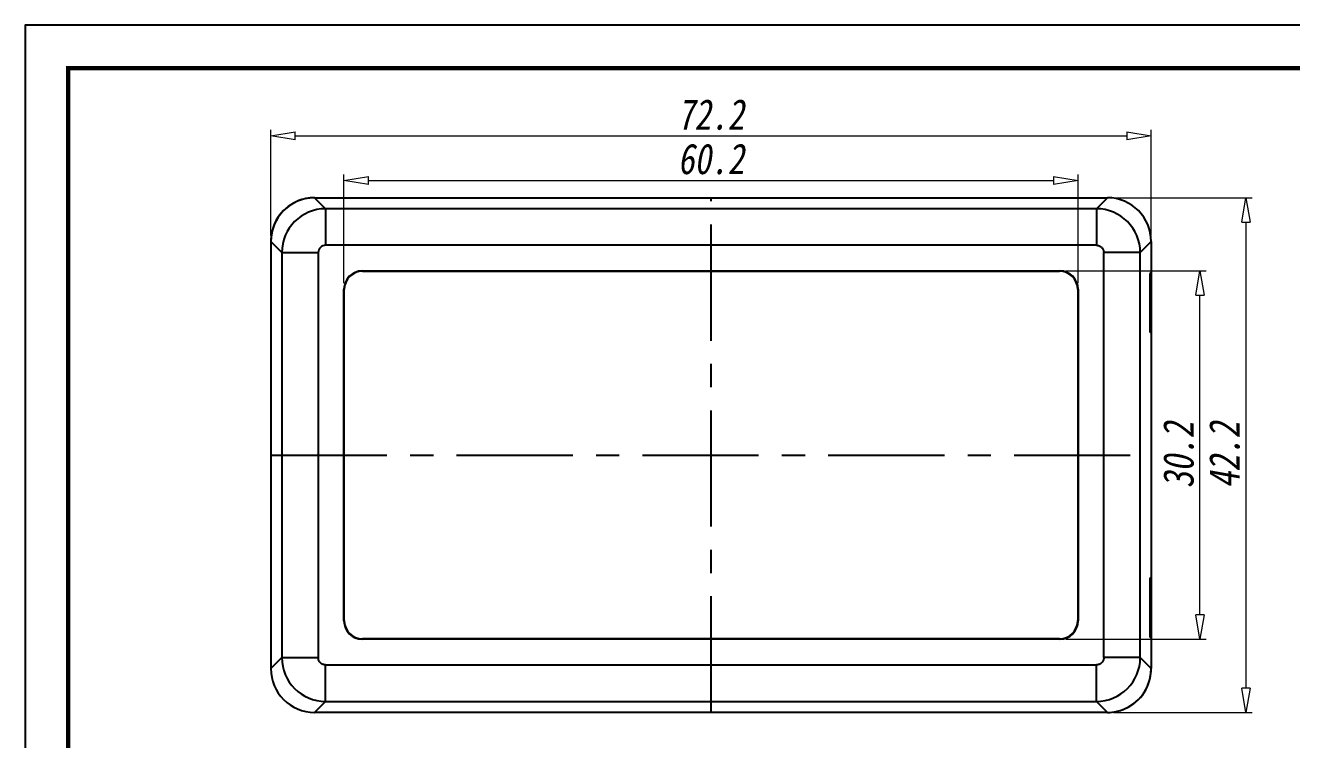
# Model space of a CAD drawing. Header units: millimetres. Extents: x -142 to 62, y 1002 to 1143.
# Drawn here: x -141.6 to -37.8, y 1084.9 to 1143.5 of the extents above; entities that cross this region are included whole.
import ezdxf

# ---------------------------------------------------------------- set-up
doc = ezdxf.new("R2010")
doc.units = ezdxf.units.MM
doc.linetypes.add('CENTER', pattern=[50.8, 31.75, -6.35, 6.35, -6.35])
doc.layers.add('dim', color=82, linetype='Continuous', lineweight=9)
doc.layers.add('from', color=7, linetype='Continuous')
doc.styles.add('wuwei', font='SimSun.ttf', dxfattribs={"width": 0.8, "oblique": 10})
doc.dimstyles.new('wuwei', dxfattribs={"dimtxt": 2.5, "dimasz": 1.5, "dimexe": 0.3, "dimexo": 0.3, "dimgap": 0.5, "dimtad": 1, "dimdsep": 46, "dimtxsty": 'wuwei', "dimblk": 'CLOSEDBLANK', "dimcen": 0, "dimclrd": 42, "dimclre": 40, "dimclrt": 74, "dimazin": 2, "dimtfac": 1, "dimtofl": 0, "dimtmove": 0, "dimatfit": 3, "dimfxl": 1, "dimlwd": 5, "dimlwe": 5, "dimarcsym": 0})

# ---------------------------------------------------------------- blocks, each defined once
blk = doc.blocks.new('_ClosedBlank')
at = {"color": 0, "linetype": 'ByBlock', "lineweight": -2}
for p, q in [((-1, 0.167), (0, 0)), ((-1, 0.167), (-1, -0.167)), ((0, 0), (-1, -0.167))]:
    blk.add_line(p, q, dxfattribs=at)
blk = doc.blocks.new('*D174')
at = {"layer": 'Defpoints', "color": 0}
for p in [(-56.8, 1123.35), (-45.3, 1123.35), (-56.8, 1093.15)]:
    blk.add_point(p, dxfattribs=at)
at = {"layer": 'dim', "color": 40, "lineweight": 5}
for p, q in [((-56.3, 1123.35), (-44.8, 1123.35)), ((-56.3, 1093.15), (-44.8, 1093.15))]:
    blk.add_line(p, q, dxfattribs=at)
at = {"layer": 'dim', "color": 42, "lineweight": 5}
blk.add_line((-45.3, 1095.15), (-45.3, 1121.35), dxfattribs=at)
at = {"layer": 'dim', "color": 42, "lineweight": 5, "xscale": 2, "yscale": 2, "zscale": 2}
for p, rotation in [((-45.3, 1123.35), 90), ((-45.3, 1093.15), 270)]:
    blk.add_blockref('_ClosedBlank', p, dxfattribs=dict(at, rotation=rotation))
at = {"layer": 'dim', "color": 74, "insert": (-47.05, 1108.25), "char_height": 2.5, "attachment_point": 5, "rotation": 90, "style": 'wuwei'}
blk.add_mtext('30.2', dxfattribs=at)
blk = doc.blocks.new('*D175')
at = {"layer": 'Defpoints', "color": 0}
for p in [(-52.9, 1129.35), (-52.89, 1087.15), (-41.53, 1087.15)]:
    blk.add_point(p, dxfattribs=at)
at = {"layer": 'dim', "color": 40, "lineweight": 5}
for p, q in [((-52.4, 1129.35), (-41.03, 1129.35)), ((-52.39, 1087.15), (-41.03, 1087.15))]:
    blk.add_line(p, q, dxfattribs=at)
at = {"layer": 'dim', "color": 42, "lineweight": 5}
blk.add_line((-41.53, 1127.35), (-41.53, 1089.15), dxfattribs=at)
at = {"layer": 'dim', "color": 42, "lineweight": 5, "xscale": 2, "yscale": 2, "zscale": 2}
for p, rotation in [((-41.53, 1129.35), 90), ((-41.53, 1087.15), 270)]:
    blk.add_blockref('_ClosedBlank', p, dxfattribs=dict(at, rotation=rotation))
at = {"layer": 'dim', "color": 74, "insert": (-43.28, 1108.25), "char_height": 2.5, "attachment_point": 5, "rotation": 90, "style": 'wuwei'}
blk.add_mtext('42.2', dxfattribs=at)
blk = doc.blocks.new('*D176')
at = {"layer": 'Defpoints', "color": 0}
for p in [(-55.3, 1130.77), (-115.5, 1121.85), (-55.3, 1121.85)]:
    blk.add_point(p, dxfattribs=at)
at = {"layer": 'dim', "color": 40, "lineweight": 5}
for p, q in [((-115.5, 1122.35), (-115.5, 1131.27)), ((-55.3, 1122.35), (-55.3, 1131.27))]:
    blk.add_line(p, q, dxfattribs=at)
at = {"layer": 'dim', "color": 42, "lineweight": 5}
blk.add_line((-113.5, 1130.77), (-57.3, 1130.77), dxfattribs=at)
at = {"layer": 'dim', "color": 42, "lineweight": 5, "xscale": 2, "yscale": 2, "zscale": 2, "rotation": 180}
blk.add_blockref('_ClosedBlank', (-115.5, 1130.77), dxfattribs=at)
at = {"layer": 'dim', "color": 42, "lineweight": 5, "xscale": 2, "yscale": 2, "zscale": 2}
blk.add_blockref('_ClosedBlank', (-55.3, 1130.77), dxfattribs=at)
at = {"layer": 'dim', "color": 74, "insert": (-85.4, 1132.52), "char_height": 2.5, "attachment_point": 5, "style": 'wuwei'}
blk.add_mtext('60.2', dxfattribs=at)
blk = doc.blocks.new('*D177')
at = {"layer": 'Defpoints', "color": 0}
for p in [(-49.3, 1134.42), (-121.5, 1125.76), (-49.3, 1125.75)]:
    blk.add_point(p, dxfattribs=at)
at = {"layer": 'dim', "color": 40, "lineweight": 5}
for p, q in [((-121.5, 1126.26), (-121.5, 1134.91)), ((-49.3, 1126.25), (-49.3, 1134.91))]:
    blk.add_line(p, q, dxfattribs=at)
at = {"layer": 'dim', "color": 42, "lineweight": 5}
blk.add_line((-119.5, 1134.42), (-51.3, 1134.42), dxfattribs=at)
at = {"layer": 'dim', "color": 42, "lineweight": 5, "xscale": 2, "yscale": 2, "zscale": 2, "rotation": 180}
blk.add_blockref('_ClosedBlank', (-121.5, 1134.42), dxfattribs=at)
at = {"layer": 'dim', "color": 42, "lineweight": 5, "xscale": 2, "yscale": 2, "zscale": 2}
blk.add_blockref('_ClosedBlank', (-49.3, 1134.42), dxfattribs=at)
at = {"layer": 'dim', "color": 74, "insert": (-85.4, 1136.16), "char_height": 2.5, "attachment_point": 5, "style": 'wuwei'}
blk.add_mtext('72.2', dxfattribs=at)

msp = doc.modelspace()

# ---------------------------------------------------------------- linework, layer by layer
at = {"color": 7, "linetype": 'Continuous'}
for p, q in [((-117.003, 1128.453), (-117.903, 1129.352)), ((-117.903, 1129.352), (-52.893, 1129.352)), ((-53.792, 1128.453), (-52.893, 1129.352)), ((-117.003, 1128.453), (-117.003, 1125.457)), ((-53.792, 1128.453), (-117.003, 1128.453)), ((-53.792, 1128.453), (-53.792, 1125.457)), ((-120.599, 1124.858), (-121.498, 1125.757)), ((-121.498, 1125.755), (-121.498, 1090.75)), ((-50.197, 1124.858), (-49.298, 1125.757)), ((-49.298, 1125.757), (-49.298, 1090.748)), ((-120.599, 1124.858), (-120.599, 1091.647)), ((-120.599, 1124.858), (-117.603, 1124.858)), ((-117.603, 1124.858), (-117.603, 1091.647)), ((-53.789, 1125.457), (-117.003, 1125.457)), ((-50.197, 1124.858), (-53.193, 1124.858)), ((-53.193, 1091.644), (-53.193, 1124.858)), ((-50.197, 1091.647), (-50.197, 1124.858)), ((-114, 1123.352), (-113.974, 1123.326)), ((-114, 1123.352), (-56.796, 1123.352)), ((-113.974, 1123.326), (-56.822, 1123.326)), ((-56.796, 1123.352), (-56.822, 1123.326)), ((-49.298, 1123.252), (-49.403, 1123.148)), ((-49.403, 1123.148), (-49.403, 1118.357)), ((-115.498, 1094.65), (-115.498, 1121.854)), ((-115.498, 1121.854), (-115.472, 1121.828)), ((-115.472, 1094.677), (-115.472, 1121.828)), ((-55.298, 1121.854), (-55.324, 1121.828)), ((-55.324, 1121.828), (-55.324, 1094.677)), ((-55.298, 1121.854), (-55.298, 1094.65)), ((-49.298, 1118.252), (-49.403, 1118.357)), ((-49.298, 1098.252), (-49.403, 1098.148)), ((-49.403, 1098.148), (-49.403, 1093.357)), ((-115.498, 1094.65), (-115.472, 1094.677)), ((-55.298, 1094.65), (-55.324, 1094.677)), ((-114, 1093.152), (-113.974, 1093.179)), ((-56.796, 1093.152), (-114, 1093.152)), ((-56.822, 1093.179), (-113.974, 1093.179)), ((-56.796, 1093.152), (-56.822, 1093.179)), ((-49.298, 1093.252), (-49.403, 1093.357)), ((-120.599, 1091.647), (-121.498, 1090.748)), ((-120.599, 1091.647), (-117.603, 1091.647)), ((-50.197, 1091.647), (-53.193, 1091.647)), ((-50.197, 1091.647), (-49.298, 1090.748)), ((-117.006, 1091.048), (-53.792, 1091.048)), ((-117.003, 1088.052), (-117.003, 1091.048)), ((-53.792, 1088.052), (-53.792, 1091.048)), ((-117.003, 1088.052), (-117.903, 1087.153)), ((-117.003, 1088.052), (-53.792, 1088.052)), ((-53.792, 1088.052), (-52.893, 1087.153)), ((-52.895, 1087.152), (-117.9, 1087.152))]:
    msp.add_line(p, q, dxfattribs=at)
at = {"color": 1, "linetype": 'CENTER', "ltscale": 0.3}
for p, q in [((-85.398, 1087.152), (-85.398, 1129.353)), ((-121.498, 1108.252), (-49.297, 1108.252))]:
    msp.add_line(p, q, dxfattribs=at)
at = {"color": 7, "linetype": 'Continuous'}
for centre, radius, start, end in [((-116.994, 1124.849), 3.605, 90.14431, 179.8558), ((-53.802, 1124.849), 3.605, 0.14431, 89.8558), ((-117.004, 1124.858), 0.599, 89.96875, 180.03125), ((-116.994, 1091.656), 3.605, 180.14431, 269.8558), ((-53.802, 1091.656), 3.605, 270.14431, 359.8558)]:
    msp.add_arc(centre, radius, start, end, dxfattribs=at)
for centre, major_axis, ratio, start_param, end_param in [((-117.896, 1125.751), (-2.549, 2.549), 0.9987828, 5.4983961, 7.0679745), ((-117.893, 1125.747), (-2.553, 2.553), 0.9972647, -0.5602876, 0.5602873), ((-117.893, 1125.747), (2.553, -2.553), 0.9972647, 2.357564, 2.5813051), ((-52.9, 1125.751), (2.549, 2.549), 0.9987828, 5.4983961, 7.0679745), ((-52.903, 1125.747), (2.553, 2.553), 0.9972647, -0.7840286, 0.7840286), ((-117.893, 1125.747), (2.553, -2.553), 0.9972647, -2.5813054, -2.357564), ((-113.996, 1121.85), (-1.064, 1.064), 0.9972647, -0.7840286, 0.7840286), ((-113.97, 1121.824), (1.064, -1.064), 0.9972647, 2.357564, 3.9256213), ((-56.826, 1121.824), (-1.064, -1.064), 0.9972647, 2.357564, 3.9256213), ((-56.8, 1121.85), (1.064, 1.064), 0.9972647, -0.7840286, 0.7840286), ((-113.996, 1094.654), (1.064, 1.064), 0.9972647, -3.9256213, -2.357564), ((-113.97, 1094.681), (1.064, 1.064), 0.9972647, 2.357564, 3.9256213), ((-56.826, 1094.681), (-1.064, 1.064), 0.9972647, 2.357564, 3.9256213), ((-56.8, 1094.654), (-1.064, 1.064), 0.9972647, -3.9256213, -2.357564), ((-117.896, 1090.754), (-2.549, -2.549), 0.9987828, 5.4983961, 7.0679745), ((-117.893, 1090.757), (2.553, 2.553), 0.9972647, -3.9256213, -2.357564), ((-52.9, 1090.754), (2.549, -2.549), 0.9987828, 5.4983961, 7.0679745), ((-52.903, 1090.757), (-2.553, 2.553), 0.9972647, -2.5813054, -2.357564), ((-52.903, 1090.757), (2.553, -2.553), 0.9972647, -0.5602876, 0.5602873), ((-52.903, 1090.757), (-2.553, 2.553), 0.9972647, -3.9256213, -3.7018802)]:
    msp.add_ellipse(centre, major_axis=major_axis, ratio=ratio, start_param=start_param, end_param=end_param, dxfattribs=at)
for points, start_tangent, end_tangent in [([(-53.789, 1125.457), (-53.673, 1125.445), (-53.561, 1125.411), (-53.458, 1125.355), (-53.367, 1125.281), (-53.293, 1125.19), (-53.238, 1125.087), (-53.204, 1124.974), (-53.193, 1124.858)], (1, -0.0001503), (0.0001511, -1)), ([(-117.006, 1091.048), (-117.123, 1091.06), (-117.235, 1091.094), (-117.338, 1091.149), (-117.428, 1091.224), (-117.502, 1091.315), (-117.557, 1091.418), (-117.591, 1091.53), (-117.603, 1091.647)], (-1, 0.0001503), (-0.0001511, 1)), ([(-53.193, 1091.644), (-53.205, 1091.527), (-53.239, 1091.415), (-53.295, 1091.312), (-53.369, 1091.222), (-53.46, 1091.148), (-53.564, 1091.093), (-53.676, 1091.059), (-53.792, 1091.048)], (-0.0001503, -1), (-1, -0.0001511))]:
    msp.add_spline(points, degree=3, dxfattribs=dict(at, start_tangent=start_tangent, end_tangent=end_tangent))
at = {"layer": 'from'}
msp.add_lwpolyline([(-141.63, 1001.835), (62.214, 1001.835), (62.214, 1143.488), (-141.63, 1143.488)], close=True, dxfattribs=at)
at = {"layer": 'from', "const_width": 0.351}
msp.add_lwpolyline([(-138.117, 1005.348), (-138.117, 1139.975), (58.701, 1139.975), (58.701, 1005.348), (-138.117, 1005.348)], dxfattribs=at)

# ---------------------------------------------------------------- dimensions: what is measured, and where the dimension line sits
at = {"layer": 'dim', "color": 7}
for base, p1, p2, picture, middle in [((-49.297, 1134.415), (-121.498, 1125.757), (-49.297, 1125.755), '*D177', (-85.398, 1136.165)), ((-55.298, 1130.769), (-115.498, 1121.854), (-55.298, 1121.854), '*D176', (-85.398, 1132.519))]:
    dim = msp.add_linear_dim(base=base, p1=p1, p2=p2, dimstyle='wuwei', override={"dimasz": 2, "dimexe": 0.49975, "dimexo": 0.49975, "dimgap": 0.49975}, dxfattribs=at)
    dim.commit()
    dim.dimension.update_dxf_attribs({"geometry": picture, "text_midpoint": middle})
for base, p1, p2, picture, middle in [((-41.53, 1087.153), (-52.895, 1129.353), (-52.893, 1087.153), '*D175', (-43.28, 1108.253)), ((-45.301, 1123.352), (-56.796, 1093.152), (-56.796, 1123.352), '*D174', (-47.051, 1108.252))]:
    dim = msp.add_linear_dim(base=base, p1=p1, p2=p2, angle=90, dimstyle='wuwei', override={"dimasz": 2, "dimexe": 0.49975, "dimexo": 0.49975, "dimgap": 0.49975}, dxfattribs=at)
    dim.commit()
    dim.dimension.update_dxf_attribs({"geometry": picture, "text_midpoint": middle})

doc.saveas('drawing.dxf')
